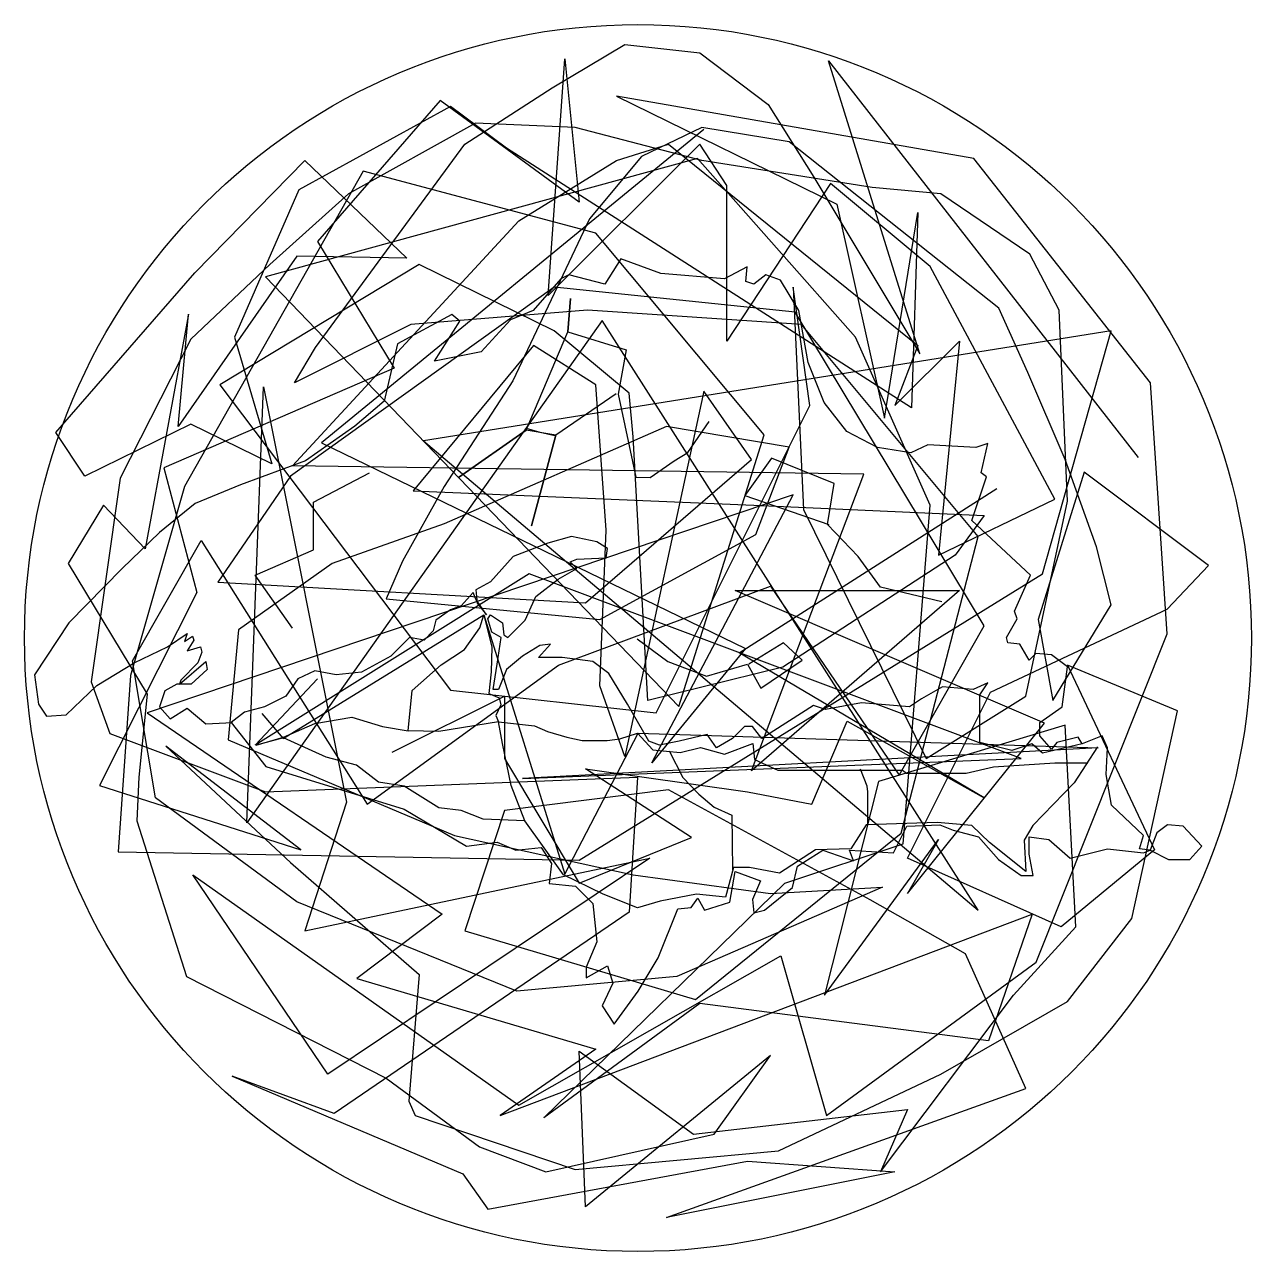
# Model space of a CAD drawing. Header units: inches. Extents: x -4 to 656, y -569 to 91.
import ezdxf

# ---------------------------------------------------------------- set-up
doc = ezdxf.new("R2010")
doc.units = ezdxf.units.IN
doc.header["$MEASUREMENT"] = 0

msp = doc.modelspace()

# ---------------------------------------------------------------- linework, layer by layer
for points in [[(361.65, 35.01), (156.03, -133.63), (384, -244.19), (333.71, -305.62), (409.7, -161.55), (62.16, -278.81), (220.85, -387.14), (175.03, -421.76), (303.54, -459.73), (252.14, -495.47), (538.21, -387.14), (514.74, -455.27), (359.41, -435.16), (275.6, -496.59), (405.23, -370.39), (468.93, -349.17), (483.45, -167.13), (443.22, -76.67), (358.3, 19.37), (125.86, -44.29), (348.24, -275.46), (394.05, -129.16), (303.54, -20.83), (178.38, 12.67), (82.28, -157.08), (53.22, -258.71), (46.52, -353.64), (294.6, -358.1), (543.8, -203.99), (580.67, -73.32), (210.79, -132.51), (509.15, -384.91), (306.89, -67.74), (115.8, -338), (124.74, -103.48), (169.44, -326.83), (147.09, -396.08), (332.59, -356.99), (159.38, -473.13), (86.75, -365.92), (262.19, -489.89), (402.99, -409.48), (427.58, -495.47), (540.44, -412.83), (610.85, -236.37), (601.91, -101.24), (506.92, 19.37), (314.71, 52.88), (433.17, -5.2), (458.87, -120.23), (476.75, -9.66), (473.4, -114.64), (255.49, 24.96), (225.32, 47.29), (143.74, 2.62), (109.1, -76.67), (129.21, -144.8), (85.63, -123.58), (28.64, -151.5), (13, -128.04), (87.87, -42.05), (147.09, 18.26), (201.85, -34.23), (142.62, -33.12), (78.93, -124.69), (84.51, -64.39), (61.05, -190.59), (38.7, -167.13), (19.7, -198.4), (62.16, -268.76), (57.69, -313.43), (56.58, -336.89), (83.4, -420.65), (190.67, -475.37), (240.96, -512.22), (276.72, -525.62), (367.24, -505.52), (397.41, -463.08), (297.95, -544.61), (294.6, -460.85), (356.06, -505.52), (471.16, -492.12), (456.63, -525.62), (528.15, -430.7), (561.68, -393.84), (556.09, -285.51), (455.52, -315.67), (426.46, -430.7), (487.92, -346.94), (471.16, -375.97), (544.91, -284.4), (378.41, -212.92), (499.1, -212.92), (387.35, -310.08), (447.69, -150.38), (140.39, -145.91), (262.19, -14.13), (314.71, 18.26), (342.65, 27.19), (476.75, -81.14), (464.46, -113.53), (499.1, -78.91), (487.92, -193.94), (550.5, -163.78), (483.45, -38.7), (429.81, 5.97), (373.94, -78.91), (373.94, 4.85), (359.41, 27.19), (277.84, -54.34), (286.78, 72.98), (294.6, -4.08), (219.73, 50.64), (153.8, -25.3), (195.14, -93.42), (71.1, -147.03), (88.98, -214.04), (36.46, -317.9), (144.86, -352.52), (72.22, -296.68), (139.27, -359.22), (208.55, -419.53), (202.97, -487.65), (206.32, -495.47), (292.36, -524.51), (401.88, -514.46), (489.04, -473.13), (557.21, -434.05), (591.85, -389.38), (616.43, -277.7), (557.21, -253.13), (604.14, -352.52), (553.85, -393.84), (471.16, -356.99), (515.86, -267.64), (610.85, -222.97), (633.19, -199.52), (566.15, -149.26), (541.56, -228.56), (549.38, -272.11), (580.67, -220.74), (572.85, -189.47), (556.09, -142.56), (535.97, -95.66), (520.33, -61.04), (407.46, 28.31), (360.53, 36.12), (328.12, 20.49), (300.19, -13.01), (258.84, -100.12), (221.96, -157.08), (199.61, -197.29), (190.67, -217.39), (305.77, -228.56), (389.58, -182.77), (407.46, -135.86), (341.53, -124.69), (221.96, -177.18), (161.62, -198.4), (111.33, -234.14), (105.75, -293.33), (227.55, -344.7), (323.65, -365.92), (397.41, -375.97), (457.75, -372.62), (347.12, -420.65), (261.08, -428.46), (142.62, -380.44), (66.63, -324.6), (54.34, -250.89), (91.22, -186.12), (180.62, -327.95), (283.42, -253.13), (397.41, -210.69), (466.69, -312.32), (512.51, -231.91), (410.82, -63.27), (281.19, -49.87), (139.27, -151.5), (100.16, -208.45), (297.95, -219.62), (387.35, -142.56), (361.65, -105.71), (319.18, -302.27), (305.77, -264.29), (309.13, -180.53), (303.54, -102.36), (270.01, -81.14), (205.2, -159.32), (388.47, -167.13), (512.51, -172.72), (496.86, -193.94), (404.11, -254.24), (331.48, -272.11), (323.65, -130.28), (321.42, -106.83), (281.19, -73.32), (208.55, -37.58), (101.28, -102.36), (225.32, -266.53), (335.95, -278.81), (418.64, -113.53), (409.7, -49.87), (415.29, -169.37), (481.22, -303.38), (534.86, -269.88), (557.21, -164.9), (552.74, -62.15), (537.09, -32), (489.04, 0.39), (452.16, 3.74), (360.53, 18.26), (292.36, 36.12), (238.73, 38.36), (170.56, 0.39), (128.1, -37.58), (85.63, -77.79), (47.64, -152.61), (31.99, -262.06), (42.05, -289.98), (125.86, -321.25), (325.89, -313.43), (321.42, -386.02), (162.74, -494.35), (107.98, -474.25), (232.02, -526.74), (245.43, -545.73), (385.11, -520.04), (464.46, -525.62), (341.53, -550.19), (534.86, -480.95), (502.45, -408.36), (451.05, -379.32), (342.65, -320.13), (254.37, -331.3), (233.14, -396.08), (357.18, -432.93), (467.81, -343.59), (509.15, -183.88), (414.17, -69.97), (299.07, -62.15), (204.08, -69.97), (141.51, -101.24), (152.68, -82.26), (233.14, 27.19), (280.07, 57.34), (319.18, 80.8), (359.41, 76.33), (396.29, 48.41), (420.87, 9.32), (477.87, -85.61), (428.7, 71.86), (595.2, -141.45)], [(565.19, -295.51), (563.04, -291.93), (551.6, -294.79), (548.74, -298.37), (542.3, -291.22), (542.3, -284.07), (554.46, -275.49), (557.32, -254.05), (548.74, -247.61), (540.15, -246.9), (536.58, -250.47), (531.57, -241.89), (525.13, -241.18), (524.42, -238.32), (530.14, -228.31), (528.71, -224.02), (537.29, -204.72), (505.82, -175.41), (513.69, -151.82), (510.82, -149.67), (514.4, -133.94), (507.96, -136.09), (482.21, -134.66), (472.91, -138.95), (455.03, -136.09), (438.58, -127.51), (426.42, -111.78), (417.84, -90.34), (412.83, -62.45), (402.81, -46.01), (394.95, -43.15), (388.51, -48.16), (384.22, -46.73), (384.93, -38.86), (372.77, -45.3), (338.44, -42.44), (316.98, -34.57), (308.4, -48.16), (289.08, -43.15), (284.79, -45.3), (269.77, -62.45), (257.61, -67.46), (241.87, -84.62), (216.84, -89.62), (230.43, -68.17), (226.14, -64.6), (196.81, -80.33), (189.66, -111.07), (173.92, -124.65), (147.45, -143.24), (112.4, -156.11), (88.08, -166.11), (68.77, -181.84), (48.74, -201.14), (20.13, -230.45), (1.53, -258.33), (3.68, -274.06), (7.97, -280.5), (18.7, -279.78), (35.15, -264.05), (55.18, -251.9), (73.06, -243.32), (83.79, -236.17), (82.36, -240.46), (86.65, -237.6), (87.37, -239.75), (83.79, -245.47), (90.95, -243.32), (91.66, -246.18), (89.52, -251.9), (80.22, -261.19), (79.5, -263.34), (93.81, -251.19), (94.52, -255.47), (85.94, -263.34), (78.07, -263.34), (71.63, -266.91), (68.77, -275.49), (74.49, -281.93), (83.79, -276.21), (93.81, -284.79), (108.11, -284.07)], [(314.53, -107.16), (282.03, -129.34), (268.89, -178.21), (282.03, -129.34), (266.03, -126.74), (229.68, -152.2), (266.03, -126.74), (288.39, -73.75), (289.84, -55.93), (288.39, -73.75), (319.89, -83.49), (315.52, -107.38), (325.1, -152.08), (332.83, -152.28), (345.75, -143.28), (353.01, -138.71), (364.54, -122.14)], [(281.43, -129.72), (273.54, -127.93), (266.25, -125.76)], [(489.64, -219.02), (456.74, -211.15), (444.58, -194.71), (428.13, -177.55), (431.7, -155.39), (398.09, -141.81), (383.78, -161.82), (428.84, -177.55)], [(140.3, -233.31), (120.27, -204.72), (151.75, -191.13), (151.75, -165.4), (181.79, -149.67)], [(194.03, -300.03), (254.37, -269.88), (254.37, -303.38), (294.6, -370.39), (354.94, -345.82), (297.95, -308.97), (385.11, -321.25), (419.76, -327.95), (438.75, -283.28), (512.51, -324.6), (380.65, -246.43), (519.21, -158.2)], [(107.4, -284.07), (126, -307.66), (200.39, -330.54), (234.01, -350.56), (250.46, -348.41), (260.47, -352.7), (274.06, -351.27), (279.78, -359.85), (278.35, -370.57), (292.66, -372), (301.96, -381.3), (304.1, -402.03), (298.38, -415.61), (298.38, -421.33), (309.83, -414.9), (312.69, -424.19), (312.69, -424.19), (306.97, -436.34), (313.4, -446.35), (326.28, -428.48), (337.01, -410.61), (347.74, -384.16), (354.89, -383.44), (358.47, -378.44), (362.04, -384.87), (375.63, -380.58), (378.49, -364.14), (392.09, -369.14), (387.79, -379.15), (388.51, -386.3), (394.23, -384.87), (409.25, -372.72), (412.11, -361.28), (425.7, -352.7), (442.16, -358.42), (440.01, -352.7), (463.61, -354.13), (470.77, -339.83), (488.65, -339.12), (495.8, -341.98), (509.39, -345.55), (520.12, -357.7), (532.28, -366.28), (538.72, -366.28), (536.58, -354.84), (536.58, -345.55), (547.3, -346.98), (558.75, -356.99), (578.78, -351.99), (598.09, -354.13), (601.67, -352.7), (611.68, -357.7), (623.13, -357.7), (629.56, -350.56), (619.55, -339.83), (610.97, -339.12), (605.24, -343.41), (601.67, -352.7), (595.94, -351.99), (598.09, -344.84), (580.92, -328.39), (578.06, -311.95), (578.78, -297.65), (575.92, -291.22), (565.19, -295.51), (543.73, -300.51), (538.01, -295.51), (527.28, -299.08), (510.11, -294.79), (510.11, -269.06), (514.4, -262.62), (506.53, -266.2), (490.08, -264.77), (478.64, -271.2), (472.2, -275.49), (446.45, -273.35), (427.13, -276.92), (420.7, -274.78), (392.8, -292.65), (387.79, -286.22), (383.5, -286.22), (377.06, -292.65), (368.48, -297.65), (363.47, -290.5), (348.45, -294.08), (337.72, -296.22), (332, -294.08), (320.56, -274.06), (310.54, -257.62), (301.96, -251.19), (285.51, -249.04), (272.63, -249.04), (279.07, -241.89), (273.35, -242.61), (264.05, -248.33), (255.46, -255.47), (251.17, -266.2), (248.31, -266.2), (250.46, -252.62), (252.6, -238.32), (247.6, -235.46), (245.45, -228.31), (246.88, -226.16), (253.32, -230.45), (254.03, -236.89), (256.18, -238.32), (265.48, -229.02), (271.2, -216.16), (283.36, -206.86), (293.37, -201.14), (289.8, -197.57), (293.37, -196.14), (309.11, -195.42), (309.83, -190.42), (304.1, -186.85), (290.51, -183.99), (277.64, -187.56), (259.04, -194.71), (246.88, -208.29), (239.01, -212.58), (239.73, -219.73), (244.73, -226.16), (239.01, -217.59), (237.58, -214.01), (231.14, -221.16), (225.42, -223.3), (217.55, -229.02), (216.12, -234.74), (211.12, -239.75), (203.25, -238.32), (193.23, -248.33), (177.5, -256.9), (163.91, -258.33), (152.46, -256.19), (143.16, -260.48), (136.72, -269.77), (125.28, -275.49), (114.55, -278.35), (107.4, -284.07)], [(123.85, -279.07), (135.29, -292.65), (243.3, -226.16), (286.94, -365.57), (326.28, -289.79), (573.77, -297.65), (264.05, -314.1), (532.28, -303.37), (267.62, -204), (120.27, -296.22), (153.89, -260.48)], [(573.33, -297.05), (560.77, -316.53), (538.68, -339.47), (533.92, -347.26), (534.78, -364.14), (515.29, -348.56), (505.77, -339.47), (487.14, -337.74), (449.03, -339.04), (440.8, -352.02), (421.74, -352.45), (402.26, -365.01), (386.23, -361.98), (377.57, -361.98), (373.24, -377.99), (357.65, -376.26), (338.16, -380.15), (326.03, -383.62), (307.41, -376.26), (286.18, -365.87), (265.4, -336.87), (242.87, -336.01), (231.18, -331.24), (219.05, -329.95), (200.43, -318.26), (186.57, -316.1), (174.88, -307.01), (158.42, -302.68), (141.53, -294.89), (135.47, -292.29), (120.74, -296.18), (135.47, -291.86), (152.36, -284.5), (172.28, -281.04), (188.74, -286.23), (202.6, -288.39), (204.76, -266.75), (220.35, -252.9), (232.91, -244.68), (241.14, -232.99), (243.31, -226.07), (247.64, -243.38), (247.21, -256.8), (245.91, -268.48), (251.54, -270.65), (252.4, -274.54), (249.8, -280.17), (251.1, -283.63), (270.59, -285.8), (277.52, -288.83), (287.92, -291.86), (296.15, -293.59), (309.57, -293.59), (316.5, -292.72), (326.03, -289.69), (334.26, -298.78), (348.98, -300.08), (359.81, -297.48), (372.8, -300.95), (387.96, -295.32), (388.83, -303.98), (401.39, -309.6), (468.52, -309.6), (470.68, -311.33), (502.73, -311.33), (517.46, -307.87), (550.38, -305.71), (568.13, -305.71)], [(325.84, -239.03), (342.29, -251.19), (363.04, -259.05), (385.21, -252.62), (392.36, -265.48), (414.54, -250.47), (404.52, -241.18), (385.93, -252.62)], [(265.4, -336.87), (258.03, -317.83), (253.27, -295.32), (251.1, -283.63), (219.05, -288.83), (202.6, -288.39)], [(342.92, -299.21), (350.28, -313.5), (358.95, -322.59), (367.17, -329.51), (376.7, -333.84), (377.14, -363.27)], [(449.9, -339.04), (449.9, -321.29), (449.46, -318.26), (446, -309.17)]]:
    msp.add_lwpolyline(points)
msp.add_circle((326.22, -238.54), 330)

doc.saveas('drawing.dxf')
